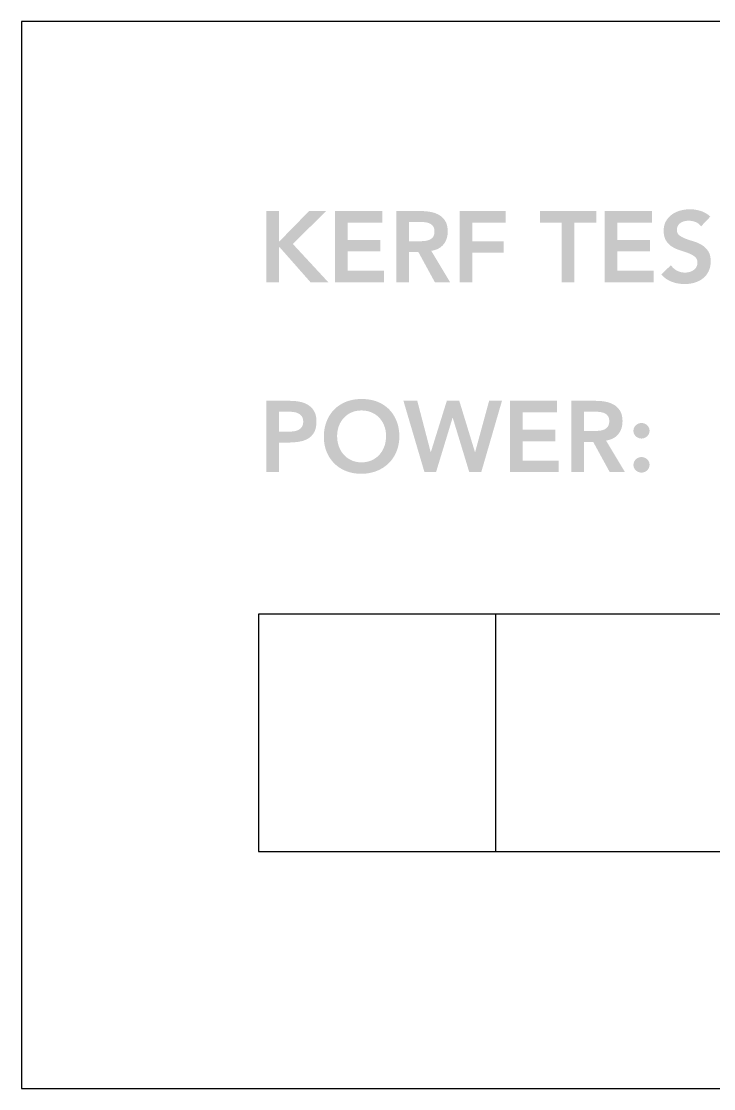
# Model space of a CAD drawing. Header units: millimetres. Extents: x -60 to 60, y -10 to 35.
# Drawn here: x -60 to -30.79, y -10 to 35 of the extents above; entities that cross this region are included whole.
import ezdxf

# ---------------------------------------------------------------- set-up
doc = ezdxf.new("R2010")
doc.units = ezdxf.units.MM
doc.header["$MEASUREMENT"] = 0
doc.layers.add('Default', color=178, linetype='Continuous', true_color=0x000000)

msp = doc.modelspace()

# ---------------------------------------------------------------- hatches: boundary and pattern name
at = {"layer": 'Default'}
for points in [[(-49.665, 27), (-49.131, 27), (-49.131, 25.729), (-49.106, 25.729), (-47.864, 27), (-47.144, 27), (-48.547, 25.614), (-47.051, 24), (-47.801, 24), (-49.102, 25.475), (-49.131, 25.475), (-49.131, 24), (-49.665, 24)], [(-46.763, 27), (-44.775, 27), (-44.775, 26.517), (-46.229, 26.517), (-46.229, 25.78), (-44.852, 25.78), (-44.852, 25.297), (-46.229, 25.297), (-46.229, 24.483), (-44.699, 24.483), (-44.699, 24), (-46.763, 24)], [(-41.504, 27), (-39.568, 27), (-39.568, 26.517), (-40.97, 26.517), (-40.97, 25.729), (-39.648, 25.729), (-39.648, 25.246), (-40.97, 25.246), (-40.97, 24), (-41.504, 24)], [(-37.203, 26.517), (-38.123, 26.517), (-38.123, 27), (-35.75, 27), (-35.75, 26.517), (-36.669, 26.517), (-36.669, 24), (-37.203, 24)], [(-35.386, 27), (-33.398, 27), (-33.398, 26.517), (-34.852, 26.517), (-34.852, 25.78), (-33.475, 25.78), (-33.475, 25.297), (-34.852, 25.297), (-34.852, 24.483), (-33.322, 24.483), (-33.322, 24), (-35.386, 24)], [(-31.326, 26.356), (-31.332, 26.364), (-31.337, 26.371), (-31.343, 26.378), (-31.348, 26.386), (-31.354, 26.393), (-31.36, 26.4), (-31.366, 26.407), (-31.372, 26.413), (-31.378, 26.42), (-31.385, 26.426), (-31.391, 26.433), (-31.398, 26.439), (-31.405, 26.445), (-31.411, 26.451), (-31.418, 26.457), (-31.425, 26.462), (-31.432, 26.468), (-31.44, 26.473), (-31.447, 26.479), (-31.455, 26.484), (-31.462, 26.489), (-31.47, 26.494), (-31.478, 26.499), (-31.486, 26.503), (-31.494, 26.508), (-31.502, 26.512), (-31.51, 26.517), (-31.518, 26.521), (-31.535, 26.529), (-31.553, 26.536), (-31.571, 26.543), (-31.589, 26.549), (-31.607, 26.555), (-31.625, 26.561), (-31.643, 26.566), (-31.662, 26.571), (-31.68, 26.575), (-31.699, 26.579), (-31.717, 26.582), (-31.736, 26.585), (-31.755, 26.588), (-31.774, 26.59), (-31.793, 26.591), (-31.813, 26.592), (-31.832, 26.593), (-31.852, 26.593), (-31.875, 26.593), (-31.898, 26.592), (-31.921, 26.59), (-31.943, 26.588), (-31.966, 26.585), (-31.988, 26.581), (-32.01, 26.577), (-32.032, 26.572), (-32.043, 26.569), (-32.053, 26.566), (-32.064, 26.563), (-32.074, 26.56), (-32.084, 26.556), (-32.095, 26.553), (-32.105, 26.549), (-32.114, 26.544), (-32.124, 26.54), (-32.134, 26.536), (-32.143, 26.531), (-32.153, 26.526), (-32.162, 26.521), (-32.171, 26.515), (-32.18, 26.51), (-32.189, 26.504), (-32.197, 26.498), (-32.206, 26.492), (-32.214, 26.486), (-32.222, 26.479), (-32.23, 26.472), (-32.237, 26.465), (-32.244, 26.458), (-32.252, 26.451), (-32.258, 26.443), (-32.265, 26.435), (-32.272, 26.427), (-32.278, 26.419), (-32.284, 26.41), (-32.29, 26.402), (-32.295, 26.393), (-32.301, 26.383), (-32.303, 26.379), (-32.306, 26.374), (-32.308, 26.369), (-32.311, 26.365), (-32.313, 26.36), (-32.315, 26.355), (-32.317, 26.35), (-32.319, 26.345), (-32.321, 26.34), (-32.323, 26.334), (-32.327, 26.324), (-32.33, 26.313), (-32.333, 26.302), (-32.335, 26.291), (-32.337, 26.28), (-32.339, 26.268), (-32.341, 26.257), (-32.342, 26.245), (-32.343, 26.233), (-32.343, 26.22), (-32.343, 26.208), (-32.343, 26.198), (-32.343, 26.189), (-32.342, 26.18), (-32.342, 26.171), (-32.341, 26.162), (-32.339, 26.153), (-32.338, 26.144), (-32.337, 26.136), (-32.335, 26.128), (-32.333, 26.119), (-32.331, 26.111), (-32.328, 26.103), (-32.326, 26.096), (-32.323, 26.088), (-32.32, 26.08), (-32.317, 26.073), (-32.313, 26.066), (-32.31, 26.059), (-32.306, 26.052), (-32.302, 26.045), (-32.298, 26.038), (-32.293, 26.032), (-32.288, 26.026), (-32.284, 26.019), (-32.279, 26.013), (-32.273, 26.007), (-32.268, 26.001), (-32.262, 25.996), (-32.256, 25.99), (-32.25, 25.985), (-32.244, 25.98), (-32.237, 25.975), (-32.224, 25.965), (-32.21, 25.955), (-32.196, 25.945), (-32.181, 25.936), (-32.166, 25.926), (-32.151, 25.917), (-32.135, 25.908), (-32.119, 25.899), (-32.085, 25.882), (-32.05, 25.866), (-32.013, 25.85), (-31.975, 25.835), (-31.894, 25.805), (-31.81, 25.776), (-31.631, 25.72), (-31.585, 25.706), (-31.54, 25.69), (-31.496, 25.673), (-31.452, 25.655), (-31.41, 25.635), (-31.368, 25.614), (-31.328, 25.591), (-31.288, 25.568), (-31.269, 25.555), (-31.25, 25.542), (-31.231, 25.529), (-31.213, 25.515), (-31.195, 25.501), (-31.178, 25.486), (-31.161, 25.47), (-31.144, 25.454), (-31.128, 25.438), (-31.112, 25.421), (-31.097, 25.404), (-31.082, 25.386), (-31.067, 25.367), (-31.053, 25.349), (-31.039, 25.329), (-31.025, 25.309), (-31.019, 25.299), (-31.013, 25.289), (-31.006, 25.278), (-31.001, 25.267), (-30.995, 25.256), (-30.989, 25.245), (-30.984, 25.234), (-30.979, 25.222), (-30.974, 25.21), (-30.97, 25.198), (-30.965, 25.186), (-30.961, 25.174), (-30.957, 25.161), (-30.953, 25.148), (-30.949, 25.135), (-30.946, 25.122), (-30.943, 25.108), (-30.94, 25.095), (-30.934, 25.067), (-30.93, 25.038), (-30.926, 25.008), (-30.923, 24.978), (-30.921, 24.946), (-30.92, 24.914), (-30.919, 24.881), (-30.92, 24.851), (-30.921, 24.822), (-30.923, 24.793), (-30.925, 24.764), (-30.928, 24.736), (-30.932, 24.709), (-30.937, 24.682), (-30.942, 24.655), (-30.948, 24.629), (-30.954, 24.603), (-30.962, 24.578), (-30.97, 24.554), (-30.978, 24.529), (-30.988, 24.506), (-30.998, 24.482), (-31.008, 24.46), (-31.02, 24.437), (-31.032, 24.416), (-31.044, 24.394), (-31.057, 24.374), (-31.07, 24.353), (-31.084, 24.333), (-31.098, 24.314), (-31.113, 24.295), (-31.128, 24.277), (-31.144, 24.259), (-31.16, 24.241), (-31.177, 24.224), (-31.194, 24.208), (-31.211, 24.192), (-31.229, 24.176), (-31.248, 24.161), (-31.267, 24.146), (-31.286, 24.132), (-31.306, 24.119), (-31.326, 24.105), (-31.347, 24.093), (-31.368, 24.08), (-31.389, 24.069), (-31.41, 24.057), (-31.433, 24.046), (-31.455, 24.036), (-31.478, 24.026), (-31.501, 24.016), (-31.524, 24.007), (-31.548, 23.999), (-31.573, 23.991), (-31.597, 23.983), (-31.622, 23.976), (-31.648, 23.969), (-31.673, 23.963), (-31.698, 23.957), (-31.724, 23.952), (-31.75, 23.947), (-31.776, 23.942), (-31.802, 23.939), (-31.828, 23.935), (-31.855, 23.932), (-31.881, 23.93), (-31.908, 23.927), (-31.962, 23.925), (-32.017, 23.924), (-32.052, 23.924), (-32.087, 23.925), (-32.121, 23.927), (-32.155, 23.93), (-32.19, 23.933), (-32.224, 23.937), (-32.258, 23.942), (-32.291, 23.947), (-32.325, 23.953), (-32.358, 23.96), (-32.391, 23.968), (-32.425, 23.976), (-32.457, 23.985), (-32.49, 23.995), (-32.523, 24.006), (-32.555, 24.017), (-32.587, 24.029), (-32.619, 24.042), (-32.649, 24.056), (-32.68, 24.072), (-32.71, 24.088), (-32.739, 24.105), (-32.767, 24.123), (-32.796, 24.142), (-32.823, 24.162), (-32.85, 24.183), (-32.876, 24.205), (-32.902, 24.228), (-32.928, 24.252), (-32.952, 24.277), (-32.976, 24.303), (-33, 24.331), (-32.597, 24.72), (-32.585, 24.702), (-32.572, 24.684), (-32.559, 24.667), (-32.545, 24.65), (-32.531, 24.634), (-32.516, 24.618), (-32.5, 24.603), (-32.485, 24.588), (-32.468, 24.574), (-32.452, 24.561), (-32.434, 24.547), (-32.417, 24.535), (-32.399, 24.523), (-32.38, 24.511), (-32.361, 24.5), (-32.341, 24.489), (-32.321, 24.479), (-32.301, 24.47), (-32.281, 24.461), (-32.26, 24.453), (-32.24, 24.446), (-32.219, 24.439), (-32.198, 24.433), (-32.177, 24.427), (-32.156, 24.423), (-32.135, 24.418), (-32.114, 24.415), (-32.092, 24.412), (-32.07, 24.41), (-32.048, 24.408), (-32.026, 24.407), (-32.004, 24.407), (-31.981, 24.407), (-31.958, 24.408), (-31.934, 24.41), (-31.911, 24.413), (-31.888, 24.417), (-31.864, 24.421), (-31.841, 24.426), (-31.818, 24.432), (-31.806, 24.435), (-31.795, 24.439), (-31.783, 24.443), (-31.772, 24.447), (-31.761, 24.451), (-31.75, 24.455), (-31.739, 24.459), (-31.729, 24.464), (-31.718, 24.469), (-31.708, 24.474), (-31.698, 24.479), (-31.688, 24.485), (-31.678, 24.49), (-31.668, 24.496), (-31.658, 24.502), (-31.648, 24.508), (-31.639, 24.515), (-31.63, 24.522), (-31.621, 24.529), (-31.612, 24.536), (-31.604, 24.543), (-31.595, 24.55), (-31.587, 24.558), (-31.579, 24.566), (-31.572, 24.574), (-31.565, 24.583), (-31.557, 24.591), (-31.551, 24.6), (-31.544, 24.609), (-31.538, 24.619), (-31.531, 24.628), (-31.525, 24.638), (-31.523, 24.643), (-31.52, 24.648), (-31.517, 24.653), (-31.514, 24.658), (-31.512, 24.663), (-31.51, 24.668), (-31.507, 24.673), (-31.505, 24.678), (-31.503, 24.684), (-31.501, 24.689), (-31.499, 24.694), (-31.497, 24.7), (-31.495, 24.705), (-31.494, 24.711), (-31.49, 24.722), (-31.488, 24.733), (-31.485, 24.745), (-31.483, 24.757), (-31.482, 24.768), (-31.48, 24.78), (-31.48, 24.793), (-31.479, 24.805), (-31.479, 24.818), (-31.479, 24.828), (-31.479, 24.838), (-31.48, 24.848), (-31.48, 24.858), (-31.481, 24.868), (-31.483, 24.877), (-31.484, 24.886), (-31.485, 24.896), (-31.487, 24.905), (-31.489, 24.914), (-31.491, 24.922), (-31.494, 24.931), (-31.496, 24.939), (-31.499, 24.948), (-31.502, 24.956), (-31.505, 24.964), (-31.509, 24.972), (-31.512, 24.98), (-31.516, 24.987), (-31.52, 24.995), (-31.524, 25.002), (-31.529, 25.009), (-31.534, 25.016), (-31.538, 25.023), (-31.543, 25.029), (-31.549, 25.036), (-31.554, 25.042), (-31.56, 25.049), (-31.566, 25.055), (-31.572, 25.061), (-31.578, 25.066), (-31.585, 25.072), (-31.598, 25.083), (-31.612, 25.094), (-31.626, 25.104), (-31.641, 25.115), (-31.656, 25.125), (-31.671, 25.135), (-31.687, 25.145), (-31.703, 25.154), (-31.72, 25.163), (-31.737, 25.173), (-31.754, 25.181), (-31.772, 25.19), (-31.79, 25.198), (-31.809, 25.207), (-31.847, 25.222), (-31.928, 25.253), (-32.012, 25.282), (-32.099, 25.311), (-32.191, 25.339), (-32.237, 25.353), (-32.282, 25.369), (-32.326, 25.386), (-32.37, 25.404), (-32.412, 25.424), (-32.454, 25.444), (-32.494, 25.466), (-32.534, 25.489), (-32.553, 25.502), (-32.572, 25.514), (-32.591, 25.527), (-32.609, 25.541), (-32.627, 25.555), (-32.644, 25.57), (-32.661, 25.585), (-32.678, 25.601), (-32.694, 25.617), (-32.71, 25.633), (-32.725, 25.651), (-32.74, 25.668), (-32.755, 25.686), (-32.769, 25.705), (-32.783, 25.724), (-32.797, 25.744), (-32.803, 25.754), (-32.809, 25.764), (-32.816, 25.774), (-32.821, 25.785), (-32.827, 25.796), (-32.833, 25.807), (-32.838, 25.818), (-32.843, 25.83), (-32.848, 25.842), (-32.852, 25.854), (-32.857, 25.866), (-32.861, 25.878), (-32.865, 25.891), (-32.869, 25.903), (-32.873, 25.916), (-32.876, 25.93), (-32.879, 25.943), (-32.882, 25.957), (-32.888, 25.984), (-32.892, 26.013), (-32.896, 26.043), (-32.899, 26.073), (-32.901, 26.104), (-32.902, 26.137), (-32.903, 26.169), (-32.902, 26.198), (-32.901, 26.227), (-32.899, 26.255), (-32.897, 26.282), (-32.893, 26.309), (-32.889, 26.335), (-32.884, 26.361), (-32.879, 26.387), (-32.872, 26.412), (-32.865, 26.436), (-32.857, 26.46), (-32.849, 26.483), (-32.844, 26.495), (-32.84, 26.506), (-32.835, 26.518), (-32.83, 26.529), (-32.824, 26.54), (-32.819, 26.551), (-32.813, 26.561), (-32.807, 26.572), (-32.795, 26.593), (-32.782, 26.614), (-32.769, 26.634), (-32.756, 26.653), (-32.742, 26.672), (-32.727, 26.691), (-32.712, 26.709), (-32.697, 26.727), (-32.681, 26.745), (-32.665, 26.762), (-32.648, 26.778), (-32.631, 26.794), (-32.613, 26.81), (-32.595, 26.825), (-32.576, 26.84), (-32.557, 26.854), (-32.538, 26.868), (-32.518, 26.881), (-32.498, 26.894), (-32.477, 26.906), (-32.456, 26.918), (-32.435, 26.93), (-32.413, 26.941), (-32.391, 26.952), (-32.369, 26.962), (-32.346, 26.972), (-32.324, 26.981), (-32.3, 26.99), (-32.277, 26.999), (-32.252, 27.007), (-32.228, 27.014), (-32.203, 27.021), (-32.153, 27.034), (-32.103, 27.045), (-32.053, 27.055), (-32.002, 27.063), (-31.951, 27.069), (-31.9, 27.073), (-31.848, 27.075), (-31.797, 27.076), (-31.767, 27.076), (-31.738, 27.075), (-31.708, 27.074), (-31.679, 27.072), (-31.65, 27.069), (-31.621, 27.066), (-31.592, 27.062), (-31.563, 27.058), (-31.534, 27.053), (-31.506, 27.048), (-31.477, 27.042), (-31.449, 27.036), (-31.421, 27.029), (-31.393, 27.021), (-31.365, 27.013), (-31.337, 27.004), (-31.309, 26.995), (-31.282, 26.985), (-31.255, 26.974), (-31.228, 26.962), (-31.202, 26.95), (-31.176, 26.937), (-31.151, 26.923), (-31.126, 26.909), (-31.101, 26.894), (-31.076, 26.878), (-31.052, 26.861), (-31.028, 26.844), (-31.005, 26.826), (-30.982, 26.807), (-30.959, 26.787), (-30.936, 26.767)], [(-43.881, 19), (-43.297, 19), (-42.733, 16.839), (-42.725, 16.839), (-42.051, 19), (-41.525, 19), (-40.864, 16.839), (-40.856, 16.839), (-40.267, 19), (-39.725, 19), (-40.597, 16), (-41.106, 16), (-41.801, 18.284), (-41.809, 18.284), (-42.504, 16), (-42.996, 16)], [(-39.39, 19), (-37.403, 19), (-37.403, 18.517), (-38.856, 18.517), (-38.856, 17.78), (-37.479, 17.78), (-37.479, 17.297), (-38.856, 17.297), (-38.856, 16.483), (-37.326, 16.483), (-37.326, 16), (-39.39, 16)], [(-34.178, 17.733), (-34.178, 17.741), (-34.178, 17.75), (-34.177, 17.758), (-34.176, 17.766), (-34.176, 17.774), (-34.174, 17.783), (-34.173, 17.791), (-34.172, 17.798), (-34.17, 17.806), (-34.168, 17.814), (-34.166, 17.822), (-34.164, 17.829), (-34.162, 17.837), (-34.159, 17.844), (-34.156, 17.852), (-34.153, 17.859), (-34.15, 17.866), (-34.146, 17.874), (-34.143, 17.881), (-34.139, 17.888), (-34.135, 17.895), (-34.131, 17.901), (-34.127, 17.908), (-34.122, 17.915), (-34.117, 17.922), (-34.112, 17.928), (-34.107, 17.935), (-34.102, 17.941), (-34.096, 17.947), (-34.09, 17.954), (-34.085, 17.96), (-34.078, 17.966), (-34.072, 17.972), (-34.066, 17.978), (-34.059, 17.984), (-34.053, 17.989), (-34.046, 17.994), (-34.04, 17.999), (-34.033, 18.004), (-34.026, 18.009), (-34.019, 18.013), (-34.012, 18.017), (-34.005, 18.022), (-33.998, 18.025), (-33.991, 18.029), (-33.984, 18.033), (-33.976, 18.036), (-33.969, 18.039), (-33.961, 18.042), (-33.954, 18.045), (-33.946, 18.047), (-33.938, 18.05), (-33.93, 18.052), (-33.922, 18.054), (-33.914, 18.056), (-33.906, 18.057), (-33.898, 18.059), (-33.89, 18.06), (-33.882, 18.061), (-33.873, 18.062), (-33.865, 18.063), (-33.856, 18.063), (-33.848, 18.063), (-33.839, 18.064), (-33.831, 18.063), (-33.822, 18.063), (-33.814, 18.063), (-33.806, 18.062), (-33.797, 18.061), (-33.789, 18.06), (-33.781, 18.059), (-33.773, 18.058), (-33.765, 18.056), (-33.758, 18.054), (-33.75, 18.053), (-33.742, 18.05), (-33.734, 18.048), (-33.727, 18.046), (-33.719, 18.043), (-33.712, 18.04), (-33.704, 18.037), (-33.697, 18.034), (-33.69, 18.031), (-33.683, 18.027), (-33.676, 18.023), (-33.669, 18.019), (-33.662, 18.015), (-33.655, 18.011), (-33.648, 18.007), (-33.641, 18.002), (-33.634, 17.997), (-33.628, 17.992), (-33.621, 17.987), (-33.615, 17.982), (-33.608, 17.976), (-33.602, 17.97), (-33.595, 17.964), (-33.589, 17.959), (-33.584, 17.952), (-33.578, 17.946), (-33.572, 17.94), (-33.567, 17.934), (-33.562, 17.928), (-33.557, 17.921), (-33.553, 17.915), (-33.548, 17.908), (-33.544, 17.901), (-33.54, 17.894), (-33.536, 17.888), (-33.532, 17.881), (-33.529, 17.874), (-33.525, 17.867), (-33.522, 17.859), (-33.519, 17.852), (-33.517, 17.845), (-33.514, 17.837), (-33.512, 17.83), (-33.51, 17.822), (-33.508, 17.814), (-33.506, 17.807), (-33.505, 17.799), (-33.504, 17.791), (-33.502, 17.783), (-33.502, 17.775), (-33.501, 17.767), (-33.5, 17.758), (-33.5, 17.75), (-33.5, 17.742), (-33.5, 17.733), (-33.5, 17.725), (-33.501, 17.716), (-33.502, 17.708), (-33.502, 17.7), (-33.504, 17.692), (-33.505, 17.684), (-33.506, 17.676), (-33.508, 17.668), (-33.51, 17.661), (-33.512, 17.653), (-33.514, 17.645), (-33.516, 17.638), (-33.519, 17.63), (-33.522, 17.623), (-33.525, 17.615), (-33.528, 17.608), (-33.532, 17.601), (-33.535, 17.594), (-33.539, 17.587), (-33.543, 17.58), (-33.547, 17.573), (-33.551, 17.566), (-33.556, 17.56), (-33.561, 17.553), (-33.566, 17.546), (-33.571, 17.54), (-33.576, 17.533), (-33.582, 17.527), (-33.588, 17.521), (-33.593, 17.515), (-33.6, 17.508), (-33.606, 17.502), (-33.612, 17.497), (-33.619, 17.491), (-33.625, 17.486), (-33.632, 17.48), (-33.638, 17.475), (-33.645, 17.471), (-33.652, 17.466), (-33.659, 17.461), (-33.666, 17.457), (-33.673, 17.453), (-33.68, 17.449), (-33.687, 17.445), (-33.694, 17.442), (-33.702, 17.439), (-33.709, 17.435), (-33.717, 17.432), (-33.724, 17.43), (-33.732, 17.427), (-33.74, 17.425), (-33.748, 17.423), (-33.756, 17.421), (-33.764, 17.419), (-33.772, 17.417), (-33.78, 17.416), (-33.788, 17.414), (-33.796, 17.413), (-33.805, 17.413), (-33.813, 17.412), (-33.822, 17.411), (-33.83, 17.411), (-33.839, 17.411), (-33.847, 17.411), (-33.856, 17.411), (-33.864, 17.412), (-33.872, 17.413), (-33.881, 17.413), (-33.889, 17.415), (-33.897, 17.416), (-33.905, 17.417), (-33.913, 17.419), (-33.921, 17.421), (-33.929, 17.423), (-33.937, 17.425), (-33.945, 17.428), (-33.953, 17.43), (-33.961, 17.433), (-33.968, 17.436), (-33.976, 17.44), (-33.983, 17.443), (-33.991, 17.447), (-33.998, 17.45), (-34.005, 17.454), (-34.012, 17.458), (-34.019, 17.462), (-34.026, 17.466), (-34.033, 17.47), (-34.039, 17.475), (-34.046, 17.479), (-34.052, 17.484), (-34.058, 17.489), (-34.064, 17.494), (-34.07, 17.499), (-34.076, 17.504), (-34.082, 17.51), (-34.088, 17.515), (-34.093, 17.521), (-34.098, 17.526), (-34.104, 17.532), (-34.109, 17.538), (-34.113, 17.545), (-34.118, 17.551), (-34.123, 17.557), (-34.127, 17.564), (-34.131, 17.571), (-34.135, 17.577), (-34.139, 17.584), (-34.143, 17.591), (-34.147, 17.599), (-34.15, 17.606), (-34.154, 17.613), (-34.157, 17.621), (-34.16, 17.628), (-34.162, 17.636), (-34.165, 17.644), (-34.167, 17.652), (-34.169, 17.659), (-34.171, 17.667), (-34.173, 17.675), (-34.174, 17.683), (-34.175, 17.692), (-34.176, 17.7), (-34.177, 17.708), (-34.178, 17.716), (-34.178, 17.725)], [(-34.178, 16.297), (-34.178, 16.305), (-34.178, 16.313), (-34.177, 16.322), (-34.176, 16.33), (-34.176, 16.338), (-34.174, 16.346), (-34.173, 16.354), (-34.172, 16.362), (-34.17, 16.37), (-34.168, 16.378), (-34.166, 16.385), (-34.164, 16.393), (-34.162, 16.4), (-34.159, 16.408), (-34.156, 16.415), (-34.153, 16.423), (-34.15, 16.43), (-34.146, 16.437), (-34.143, 16.444), (-34.139, 16.451), (-34.135, 16.458), (-34.131, 16.465), (-34.127, 16.472), (-34.122, 16.479), (-34.117, 16.485), (-34.112, 16.492), (-34.107, 16.498), (-34.102, 16.505), (-34.096, 16.511), (-34.09, 16.517), (-34.085, 16.524), (-34.078, 16.53), (-34.072, 16.536), (-34.066, 16.541), (-34.059, 16.547), (-34.053, 16.553), (-34.046, 16.558), (-34.04, 16.563), (-34.033, 16.568), (-34.026, 16.572), (-34.019, 16.577), (-34.012, 16.581), (-34.005, 16.585), (-33.998, 16.589), (-33.991, 16.593), (-33.984, 16.596), (-33.976, 16.6), (-33.969, 16.603), (-33.961, 16.606), (-33.954, 16.608), (-33.946, 16.611), (-33.938, 16.613), (-33.93, 16.616), (-33.922, 16.618), (-33.914, 16.619), (-33.906, 16.621), (-33.898, 16.622), (-33.89, 16.624), (-33.882, 16.625), (-33.873, 16.626), (-33.865, 16.626), (-33.856, 16.627), (-33.848, 16.627), (-33.839, 16.627), (-33.831, 16.627), (-33.822, 16.627), (-33.814, 16.626), (-33.806, 16.626), (-33.797, 16.625), (-33.789, 16.624), (-33.781, 16.623), (-33.773, 16.621), (-33.765, 16.62), (-33.758, 16.618), (-33.75, 16.616), (-33.742, 16.614), (-33.734, 16.612), (-33.727, 16.609), (-33.719, 16.607), (-33.712, 16.604), (-33.704, 16.601), (-33.697, 16.598), (-33.69, 16.594), (-33.683, 16.591), (-33.676, 16.587), (-33.669, 16.583), (-33.662, 16.579), (-33.655, 16.575), (-33.648, 16.57), (-33.641, 16.566), (-33.634, 16.561), (-33.628, 16.556), (-33.621, 16.551), (-33.615, 16.545), (-33.608, 16.54), (-33.602, 16.534), (-33.595, 16.528), (-33.589, 16.522), (-33.584, 16.516), (-33.578, 16.51), (-33.572, 16.504), (-33.567, 16.497), (-33.562, 16.491), (-33.557, 16.485), (-33.553, 16.478), (-33.548, 16.471), (-33.544, 16.465), (-33.54, 16.458), (-33.536, 16.451), (-33.532, 16.444), (-33.529, 16.437), (-33.525, 16.43), (-33.522, 16.423), (-33.519, 16.416), (-33.517, 16.408), (-33.514, 16.401), (-33.512, 16.393), (-33.51, 16.386), (-33.508, 16.378), (-33.506, 16.37), (-33.505, 16.362), (-33.504, 16.354), (-33.502, 16.346), (-33.502, 16.338), (-33.501, 16.33), (-33.5, 16.322), (-33.5, 16.314), (-33.5, 16.305), (-33.5, 16.297), (-33.5, 16.288), (-33.501, 16.28), (-33.502, 16.272), (-33.502, 16.264), (-33.504, 16.256), (-33.505, 16.248), (-33.506, 16.24), (-33.508, 16.232), (-33.51, 16.224), (-33.512, 16.216), (-33.514, 16.209), (-33.516, 16.201), (-33.519, 16.194), (-33.522, 16.186), (-33.525, 16.179), (-33.528, 16.172), (-33.532, 16.165), (-33.535, 16.158), (-33.539, 16.15), (-33.543, 16.144), (-33.547, 16.137), (-33.551, 16.13), (-33.556, 16.123), (-33.561, 16.116), (-33.566, 16.11), (-33.571, 16.103), (-33.576, 16.097), (-33.582, 16.091), (-33.588, 16.084), (-33.593, 16.078), (-33.6, 16.072), (-33.606, 16.066), (-33.612, 16.06), (-33.619, 16.055), (-33.625, 16.049), (-33.632, 16.044), (-33.638, 16.039), (-33.645, 16.034), (-33.652, 16.029), (-33.659, 16.025), (-33.666, 16.021), (-33.673, 16.017), (-33.68, 16.013), (-33.687, 16.009), (-33.694, 16.005), (-33.702, 16.002), (-33.709, 15.999), (-33.717, 15.996), (-33.724, 15.993), (-33.732, 15.991), (-33.74, 15.988), (-33.748, 15.986), (-33.756, 15.984), (-33.764, 15.982), (-33.772, 15.981), (-33.78, 15.979), (-33.788, 15.978), (-33.796, 15.977), (-33.805, 15.976), (-33.813, 15.975), (-33.822, 15.975), (-33.83, 15.975), (-33.839, 15.975), (-33.847, 15.975), (-33.856, 15.975), (-33.864, 15.975), (-33.872, 15.976), (-33.881, 15.977), (-33.889, 15.978), (-33.897, 15.979), (-33.905, 15.981), (-33.913, 15.983), (-33.921, 15.985), (-33.929, 15.987), (-33.937, 15.989), (-33.945, 15.991), (-33.953, 15.994), (-33.961, 15.997), (-33.968, 16), (-33.976, 16.003), (-33.983, 16.007), (-33.991, 16.01), (-33.998, 16.014), (-34.005, 16.018), (-34.012, 16.021), (-34.019, 16.025), (-34.026, 16.03), (-34.033, 16.034), (-34.039, 16.038), (-34.046, 16.043), (-34.052, 16.048), (-34.058, 16.053), (-34.064, 16.057), (-34.07, 16.063), (-34.076, 16.068), (-34.082, 16.073), (-34.088, 16.079), (-34.093, 16.084), (-34.098, 16.09), (-34.104, 16.096), (-34.109, 16.102), (-34.113, 16.108), (-34.118, 16.114), (-34.123, 16.121), (-34.127, 16.127), (-34.131, 16.134), (-34.135, 16.141), (-34.139, 16.148), (-34.143, 16.155), (-34.147, 16.162), (-34.15, 16.169), (-34.154, 16.177), (-34.157, 16.184), (-34.16, 16.192), (-34.162, 16.2), (-34.165, 16.207), (-34.167, 16.215), (-34.169, 16.223), (-34.171, 16.231), (-34.173, 16.239), (-34.174, 16.247), (-34.175, 16.255), (-34.176, 16.263), (-34.177, 16.271), (-34.178, 16.28), (-34.178, 16.288)]]:
    msp.add_hatch(color=256, dxfattribs=at).paths.add_polyline_path(points, flags=0)
h = msp.add_hatch(color=256, dxfattribs=at)
h.paths.add_polyline_path([(-44.174, 27), (-43.131, 27), (-43.078, 26.999), (-43.024, 26.997), (-42.971, 26.994), (-42.919, 26.99), (-42.867, 26.984), (-42.816, 26.977), (-42.765, 26.969), (-42.714, 26.96), (-42.689, 26.954), (-42.664, 26.949), (-42.64, 26.943), (-42.616, 26.936), (-42.593, 26.929), (-42.569, 26.922), (-42.546, 26.914), (-42.524, 26.905), (-42.502, 26.896), (-42.48, 26.887), (-42.458, 26.877), (-42.437, 26.867), (-42.416, 26.857), (-42.396, 26.846), (-42.376, 26.834), (-42.356, 26.822), (-42.337, 26.81), (-42.318, 26.797), (-42.299, 26.783), (-42.282, 26.769), (-42.264, 26.755), (-42.247, 26.739), (-42.231, 26.724), (-42.215, 26.708), (-42.2, 26.691), (-42.185, 26.674), (-42.17, 26.656), (-42.157, 26.638), (-42.143, 26.619), (-42.13, 26.6), (-42.118, 26.58), (-42.106, 26.559), (-42.1, 26.549), (-42.095, 26.538), (-42.089, 26.528), (-42.084, 26.517), (-42.079, 26.506), (-42.074, 26.494), (-42.07, 26.483), (-42.065, 26.471), (-42.061, 26.459), (-42.057, 26.447), (-42.053, 26.435), (-42.049, 26.423), (-42.042, 26.398), (-42.036, 26.372), (-42.031, 26.345), (-42.026, 26.318), (-42.022, 26.29), (-42.019, 26.261), (-42.016, 26.232), (-42.014, 26.202), (-42.013, 26.171), (-42.013, 26.14), (-42.013, 26.12), (-42.013, 26.099), (-42.014, 26.08), (-42.016, 26.06), (-42.017, 26.04), (-42.019, 26.021), (-42.021, 26.002), (-42.024, 25.983), (-42.027, 25.965), (-42.03, 25.946), (-42.034, 25.928), (-42.038, 25.91), (-42.042, 25.892), (-42.047, 25.875), (-42.052, 25.857), (-42.058, 25.84), (-42.064, 25.823), (-42.07, 25.806), (-42.076, 25.79), (-42.083, 25.773), (-42.09, 25.757), (-42.098, 25.741), (-42.106, 25.726), (-42.114, 25.71), (-42.123, 25.695), (-42.132, 25.68), (-42.141, 25.665), (-42.151, 25.65), (-42.161, 25.635), (-42.171, 25.621), (-42.182, 25.607), (-42.193, 25.593), (-42.204, 25.58), (-42.216, 25.566), (-42.228, 25.553), (-42.24, 25.541), (-42.253, 25.529), (-42.266, 25.517), (-42.279, 25.505), (-42.293, 25.494), (-42.306, 25.483), (-42.32, 25.472), (-42.335, 25.462), (-42.35, 25.452), (-42.365, 25.443), (-42.38, 25.434), (-42.396, 25.425), (-42.412, 25.416), (-42.428, 25.408), (-42.444, 25.4), (-42.461, 25.393), (-42.478, 25.386), (-42.496, 25.379), (-42.514, 25.372), (-42.532, 25.366), (-42.55, 25.36), (-42.569, 25.355), (-42.588, 25.35), (-42.607, 25.345), (-42.626, 25.341), (-42.646, 25.337), (-42.666, 25.333), (-42.687, 25.329), (-42.708, 25.326), (-41.911, 24), (-42.555, 24), (-43.25, 25.271), (-43.64, 25.271), (-43.64, 24), (-44.174, 24)], flags=0)
h.paths.add_polyline_path([(-43.225, 25.729), (-43.64, 25.729), (-43.64, 26.542), (-43.178, 26.542), (-43.127, 26.542), (-43.075, 26.539), (-43.022, 26.535), (-42.968, 26.53), (-42.942, 26.526), (-42.928, 26.524), (-42.915, 26.522), (-42.903, 26.519), (-42.89, 26.516), (-42.877, 26.513), (-42.865, 26.51), (-42.853, 26.507), (-42.841, 26.503), (-42.829, 26.499), (-42.817, 26.495), (-42.805, 26.491), (-42.794, 26.486), (-42.782, 26.482), (-42.771, 26.477), (-42.76, 26.472), (-42.749, 26.466), (-42.739, 26.46), (-42.729, 26.454), (-42.719, 26.448), (-42.709, 26.441), (-42.7, 26.434), (-42.695, 26.43), (-42.691, 26.426), (-42.686, 26.423), (-42.682, 26.419), (-42.673, 26.411), (-42.665, 26.402), (-42.657, 26.394), (-42.649, 26.385), (-42.641, 26.375), (-42.634, 26.366), (-42.627, 26.356), (-42.624, 26.351), (-42.62, 26.346), (-42.617, 26.34), (-42.614, 26.335), (-42.611, 26.33), (-42.608, 26.324), (-42.606, 26.318), (-42.603, 26.312), (-42.6, 26.307), (-42.598, 26.301), (-42.596, 26.295), (-42.594, 26.288), (-42.591, 26.282), (-42.589, 26.276), (-42.588, 26.269), (-42.586, 26.263), (-42.584, 26.256), (-42.583, 26.249), (-42.581, 26.242), (-42.58, 26.235), (-42.577, 26.221), (-42.575, 26.207), (-42.574, 26.192), (-42.573, 26.176), (-42.572, 26.16), (-42.572, 26.144), (-42.572, 26.126), (-42.573, 26.108), (-42.574, 26.091), (-42.576, 26.074), (-42.578, 26.058), (-42.58, 26.042), (-42.582, 26.034), (-42.583, 26.027), (-42.585, 26.019), (-42.587, 26.012), (-42.589, 26.005), (-42.591, 25.998), (-42.593, 25.991), (-42.595, 25.984), (-42.598, 25.978), (-42.6, 25.971), (-42.603, 25.965), (-42.605, 25.959), (-42.608, 25.952), (-42.611, 25.946), (-42.614, 25.941), (-42.617, 25.935), (-42.621, 25.929), (-42.624, 25.924), (-42.628, 25.918), (-42.631, 25.913), (-42.639, 25.903), (-42.647, 25.893), (-42.655, 25.884), (-42.663, 25.874), (-42.668, 25.87), (-42.672, 25.866), (-42.676, 25.861), (-42.681, 25.857), (-42.685, 25.853), (-42.69, 25.849), (-42.695, 25.845), (-42.7, 25.841), (-42.705, 25.837), (-42.709, 25.834), (-42.714, 25.83), (-42.72, 25.826), (-42.73, 25.82), (-42.741, 25.813), (-42.752, 25.807), (-42.763, 25.801), (-42.774, 25.795), (-42.786, 25.79), (-42.798, 25.785), (-42.81, 25.781), (-42.822, 25.776), (-42.835, 25.772), (-42.847, 25.768), (-42.86, 25.764), (-42.873, 25.761), (-42.886, 25.757), (-42.899, 25.754), (-42.913, 25.752), (-42.926, 25.749), (-42.94, 25.747), (-42.954, 25.744), (-42.967, 25.743), (-42.996, 25.739), (-43.053, 25.735), (-43.11, 25.731), (-43.167, 25.729)], flags=0)
h = msp.add_hatch(color=256, dxfattribs=at)
h.paths.add_polyline_path([(-49.665, 19), (-48.657, 19), (-48.603, 18.999), (-48.55, 18.997), (-48.497, 18.994), (-48.444, 18.989), (-48.392, 18.983), (-48.341, 18.976), (-48.29, 18.968), (-48.239, 18.958), (-48.214, 18.952), (-48.19, 18.946), (-48.166, 18.94), (-48.142, 18.933), (-48.118, 18.926), (-48.095, 18.918), (-48.073, 18.91), (-48.05, 18.901), (-48.028, 18.892), (-48.007, 18.882), (-47.986, 18.872), (-47.965, 18.862), (-47.945, 18.851), (-47.924, 18.84), (-47.905, 18.828), (-47.886, 18.816), (-47.867, 18.803), (-47.848, 18.79), (-47.831, 18.776), (-47.813, 18.762), (-47.796, 18.747), (-47.78, 18.731), (-47.764, 18.716), (-47.748, 18.699), (-47.733, 18.682), (-47.719, 18.665), (-47.705, 18.647), (-47.691, 18.628), (-47.678, 18.609), (-47.666, 18.59), (-47.654, 18.569), (-47.642, 18.549), (-47.636, 18.538), (-47.631, 18.527), (-47.626, 18.517), (-47.621, 18.506), (-47.616, 18.494), (-47.611, 18.483), (-47.606, 18.472), (-47.602, 18.46), (-47.598, 18.448), (-47.594, 18.436), (-47.586, 18.412), (-47.58, 18.386), (-47.574, 18.361), (-47.568, 18.334), (-47.564, 18.307), (-47.56, 18.28), (-47.557, 18.251), (-47.554, 18.222), (-47.552, 18.193), (-47.551, 18.162), (-47.551, 18.131), (-47.551, 18.096), (-47.552, 18.062), (-47.554, 18.029), (-47.557, 17.996), (-47.56, 17.965), (-47.565, 17.934), (-47.57, 17.904), (-47.575, 17.875), (-47.582, 17.847), (-47.589, 17.82), (-47.593, 17.806), (-47.597, 17.793), (-47.601, 17.78), (-47.606, 17.767), (-47.61, 17.755), (-47.615, 17.743), (-47.62, 17.731), (-47.625, 17.719), (-47.631, 17.707), (-47.637, 17.696), (-47.642, 17.685), (-47.648, 17.674), (-47.661, 17.652), (-47.674, 17.632), (-47.687, 17.611), (-47.701, 17.592), (-47.716, 17.573), (-47.731, 17.554), (-47.747, 17.537), (-47.763, 17.52), (-47.779, 17.503), (-47.797, 17.487), (-47.814, 17.472), (-47.833, 17.457), (-47.851, 17.443), (-47.871, 17.43), (-47.891, 17.417), (-47.911, 17.405), (-47.932, 17.393), (-47.953, 17.382), (-47.975, 17.371), (-47.997, 17.361), (-48.019, 17.351), (-48.042, 17.342), (-48.066, 17.333), (-48.09, 17.325), (-48.114, 17.317), (-48.138, 17.309), (-48.163, 17.303), (-48.189, 17.296), (-48.215, 17.29), (-48.241, 17.285), (-48.267, 17.28), (-48.294, 17.275), (-48.349, 17.267), (-48.405, 17.261), (-48.461, 17.255), (-48.517, 17.25), (-48.575, 17.246), (-48.633, 17.244), (-48.691, 17.242), (-48.75, 17.242), (-49.131, 17.242), (-49.131, 16), (-49.665, 16)], flags=0)
h.paths.add_polyline_path([(-48.809, 17.699), (-49.131, 17.699), (-49.131, 18.542), (-48.75, 18.542), (-48.697, 18.542), (-48.642, 18.539), (-48.586, 18.535), (-48.53, 18.53), (-48.515, 18.528), (-48.501, 18.526), (-48.488, 18.524), (-48.474, 18.521), (-48.46, 18.519), (-48.447, 18.516), (-48.434, 18.512), (-48.421, 18.509), (-48.408, 18.505), (-48.395, 18.501), (-48.382, 18.497), (-48.37, 18.493), (-48.358, 18.488), (-48.346, 18.483), (-48.334, 18.478), (-48.322, 18.472), (-48.311, 18.467), (-48.299, 18.461), (-48.288, 18.454), (-48.278, 18.448), (-48.267, 18.441), (-48.257, 18.434), (-48.247, 18.426), (-48.237, 18.418), (-48.228, 18.41), (-48.219, 18.402), (-48.21, 18.393), (-48.201, 18.384), (-48.193, 18.375), (-48.185, 18.365), (-48.177, 18.356), (-48.169, 18.345), (-48.166, 18.34), (-48.162, 18.335), (-48.159, 18.329), (-48.156, 18.324), (-48.152, 18.318), (-48.149, 18.312), (-48.146, 18.306), (-48.144, 18.3), (-48.141, 18.294), (-48.138, 18.288), (-48.136, 18.282), (-48.133, 18.275), (-48.131, 18.269), (-48.129, 18.262), (-48.127, 18.255), (-48.125, 18.248), (-48.123, 18.241), (-48.122, 18.234), (-48.12, 18.227), (-48.119, 18.22), (-48.116, 18.205), (-48.114, 18.189), (-48.112, 18.173), (-48.111, 18.157), (-48.11, 18.14), (-48.11, 18.123), (-48.11, 18.104), (-48.111, 18.086), (-48.112, 18.068), (-48.114, 18.051), (-48.117, 18.034), (-48.118, 18.026), (-48.119, 18.018), (-48.121, 18.01), (-48.123, 18.002), (-48.125, 17.995), (-48.127, 17.987), (-48.129, 17.98), (-48.131, 17.973), (-48.133, 17.966), (-48.136, 17.959), (-48.138, 17.952), (-48.141, 17.945), (-48.144, 17.939), (-48.147, 17.932), (-48.15, 17.926), (-48.154, 17.92), (-48.157, 17.914), (-48.16, 17.908), (-48.164, 17.902), (-48.168, 17.896), (-48.172, 17.891), (-48.176, 17.886), (-48.184, 17.875), (-48.193, 17.865), (-48.202, 17.855), (-48.211, 17.846), (-48.221, 17.837), (-48.23, 17.828), (-48.241, 17.82), (-48.251, 17.811), (-48.262, 17.804), (-48.273, 17.796), (-48.284, 17.789), (-48.296, 17.782), (-48.308, 17.776), (-48.32, 17.77), (-48.333, 17.764), (-48.345, 17.758), (-48.358, 17.753), (-48.372, 17.748), (-48.385, 17.744), (-48.398, 17.739), (-48.412, 17.735), (-48.426, 17.731), (-48.44, 17.728), (-48.454, 17.725), (-48.468, 17.722), (-48.483, 17.719), (-48.497, 17.716), (-48.512, 17.714), (-48.527, 17.712), (-48.542, 17.71), (-48.557, 17.709), (-48.572, 17.708), (-48.693, 17.701), (-48.752, 17.7)], flags=0)
h = msp.add_hatch(color=256, dxfattribs=at)
h.paths.add_polyline_path([(-47.237, 17.487), (-47.237, 17.532), (-47.235, 17.576), (-47.233, 17.62), (-47.23, 17.663), (-47.226, 17.706), (-47.221, 17.748), (-47.215, 17.79), (-47.208, 17.831), (-47.2, 17.872), (-47.191, 17.912), (-47.181, 17.951), (-47.171, 17.991), (-47.159, 18.029), (-47.146, 18.067), (-47.133, 18.105), (-47.119, 18.142), (-47.103, 18.178), (-47.088, 18.214), (-47.071, 18.249), (-47.054, 18.284), (-47.036, 18.318), (-47.017, 18.351), (-46.997, 18.383), (-46.977, 18.415), (-46.956, 18.446), (-46.935, 18.476), (-46.912, 18.506), (-46.889, 18.535), (-46.866, 18.563), (-46.841, 18.591), (-46.816, 18.618), (-46.79, 18.644), (-46.764, 18.67), (-46.737, 18.694), (-46.709, 18.719), (-46.68, 18.742), (-46.651, 18.765), (-46.622, 18.786), (-46.591, 18.807), (-46.56, 18.828), (-46.529, 18.847), (-46.497, 18.866), (-46.464, 18.884), (-46.43, 18.902), (-46.396, 18.919), (-46.362, 18.934), (-46.326, 18.95), (-46.29, 18.964), (-46.254, 18.978), (-46.217, 18.99), (-46.179, 19.002), (-46.142, 19.013), (-46.103, 19.023), (-46.065, 19.032), (-46.025, 19.041), (-45.986, 19.048), (-45.946, 19.055), (-45.905, 19.06), (-45.864, 19.065), (-45.823, 19.069), (-45.781, 19.072), (-45.739, 19.075), (-45.696, 19.076), (-45.609, 19.076), (-45.566, 19.076), (-45.523, 19.074), (-45.48, 19.071), (-45.439, 19.068), (-45.397, 19.064), (-45.356, 19.058), (-45.316, 19.052), (-45.276, 19.046), (-45.236, 19.038), (-45.197, 19.029), (-45.158, 19.019), (-45.12, 19.009), (-45.082, 18.998), (-45.045, 18.986), (-45.008, 18.972), (-44.972, 18.959), (-44.937, 18.944), (-44.902, 18.928), (-44.867, 18.912), (-44.834, 18.895), (-44.801, 18.877), (-44.768, 18.859), (-44.736, 18.84), (-44.705, 18.819), (-44.674, 18.798), (-44.645, 18.777), (-44.615, 18.754), (-44.587, 18.731), (-44.558, 18.707), (-44.531, 18.682), (-44.504, 18.657), (-44.478, 18.63), (-44.453, 18.604), (-44.428, 18.576), (-44.404, 18.548), (-44.381, 18.519), (-44.358, 18.489), (-44.337, 18.459), (-44.316, 18.428), (-44.295, 18.396), (-44.276, 18.364), (-44.257, 18.331), (-44.239, 18.298), (-44.221, 18.263), (-44.205, 18.229), (-44.189, 18.193), (-44.174, 18.157), (-44.159, 18.12), (-44.146, 18.083), (-44.133, 18.045), (-44.122, 18.006), (-44.111, 17.967), (-44.101, 17.928), (-44.093, 17.888), (-44.085, 17.847), (-44.078, 17.806), (-44.072, 17.765), (-44.067, 17.723), (-44.062, 17.68), (-44.059, 17.637), (-44.057, 17.593), (-44.056, 17.549), (-44.055, 17.504), (-44.056, 17.461), (-44.057, 17.417), (-44.059, 17.375), (-44.062, 17.332), (-44.067, 17.291), (-44.072, 17.249), (-44.078, 17.209), (-44.085, 17.168), (-44.093, 17.129), (-44.101, 17.089), (-44.111, 17.051), (-44.122, 17.012), (-44.133, 16.975), (-44.146, 16.937), (-44.159, 16.901), (-44.174, 16.864), (-44.189, 16.829), (-44.205, 16.794), (-44.221, 16.759), (-44.239, 16.725), (-44.257, 16.692), (-44.276, 16.66), (-44.295, 16.628), (-44.316, 16.596), (-44.337, 16.566), (-44.358, 16.536), (-44.381, 16.506), (-44.404, 16.477), (-44.428, 16.449), (-44.453, 16.422), (-44.478, 16.395), (-44.504, 16.369), (-44.531, 16.343), (-44.558, 16.318), (-44.587, 16.294), (-44.615, 16.271), (-44.645, 16.248), (-44.674, 16.226), (-44.705, 16.204), (-44.736, 16.184), (-44.768, 16.164), (-44.801, 16.145), (-44.834, 16.126), (-44.867, 16.108), (-44.902, 16.091), (-44.937, 16.075), (-44.972, 16.059), (-45.008, 16.044), (-45.045, 16.03), (-45.082, 16.017), (-45.12, 16.005), (-45.158, 15.993), (-45.197, 15.983), (-45.236, 15.973), (-45.276, 15.964), (-45.316, 15.956), (-45.356, 15.949), (-45.397, 15.943), (-45.439, 15.937), (-45.48, 15.933), (-45.523, 15.929), (-45.566, 15.927), (-45.609, 15.925), (-45.653, 15.924), (-45.696, 15.924), (-45.739, 15.925), (-45.781, 15.928), (-45.823, 15.931), (-45.864, 15.935), (-45.905, 15.94), (-45.946, 15.945), (-45.986, 15.952), (-46.025, 15.959), (-46.065, 15.968), (-46.103, 15.977), (-46.142, 15.987), (-46.179, 15.998), (-46.217, 16.01), (-46.254, 16.022), (-46.29, 16.036), (-46.326, 16.05), (-46.362, 16.066), (-46.396, 16.081), (-46.43, 16.098), (-46.464, 16.115), (-46.497, 16.133), (-46.529, 16.152), (-46.56, 16.172), (-46.591, 16.192), (-46.622, 16.213), (-46.651, 16.234), (-46.68, 16.257), (-46.709, 16.28), (-46.737, 16.304), (-46.764, 16.328), (-46.79, 16.354), (-46.816, 16.38), (-46.841, 16.406), (-46.866, 16.434), (-46.889, 16.462), (-46.912, 16.49), (-46.935, 16.52), (-46.956, 16.549), (-46.977, 16.58), (-46.997, 16.611), (-47.017, 16.643), (-47.036, 16.675), (-47.054, 16.709), (-47.071, 16.742), (-47.088, 16.777), (-47.103, 16.812), (-47.119, 16.847), (-47.133, 16.884), (-47.146, 16.92), (-47.159, 16.958), (-47.171, 16.995), (-47.181, 17.034), (-47.191, 17.072), (-47.2, 17.112), (-47.208, 17.151), (-47.215, 17.192), (-47.221, 17.232), (-47.226, 17.274), (-47.23, 17.315), (-47.233, 17.358), (-47.235, 17.4), (-47.237, 17.444)], flags=0)
h.paths.add_polyline_path([(-46.678, 17.521), (-46.678, 17.549), (-46.677, 17.577), (-46.675, 17.604), (-46.673, 17.632), (-46.671, 17.659), (-46.668, 17.685), (-46.664, 17.712), (-46.659, 17.738), (-46.655, 17.764), (-46.649, 17.79), (-46.643, 17.816), (-46.636, 17.841), (-46.629, 17.867), (-46.621, 17.891), (-46.613, 17.916), (-46.604, 17.941), (-46.594, 17.965), (-46.584, 17.989), (-46.574, 18.012), (-46.563, 18.035), (-46.551, 18.058), (-46.54, 18.08), (-46.527, 18.102), (-46.514, 18.123), (-46.501, 18.145), (-46.487, 18.165), (-46.473, 18.186), (-46.458, 18.206), (-46.443, 18.225), (-46.427, 18.244), (-46.411, 18.263), (-46.394, 18.282), (-46.377, 18.3), (-46.359, 18.317), (-46.341, 18.334), (-46.323, 18.351), (-46.304, 18.367), (-46.285, 18.382), (-46.265, 18.398), (-46.245, 18.412), (-46.225, 18.426), (-46.204, 18.44), (-46.183, 18.453), (-46.161, 18.465), (-46.139, 18.477), (-46.116, 18.489), (-46.093, 18.5), (-46.07, 18.511), (-46.046, 18.521), (-46.022, 18.53), (-45.998, 18.539), (-45.973, 18.547), (-45.948, 18.554), (-45.922, 18.561), (-45.896, 18.567), (-45.87, 18.573), (-45.844, 18.577), (-45.817, 18.582), (-45.79, 18.585), (-45.762, 18.588), (-45.734, 18.59), (-45.706, 18.592), (-45.677, 18.593), (-45.648, 18.593), (-45.619, 18.593), (-45.591, 18.592), (-45.562, 18.59), (-45.534, 18.588), (-45.507, 18.585), (-45.479, 18.582), (-45.452, 18.577), (-45.426, 18.573), (-45.4, 18.567), (-45.374, 18.561), (-45.348, 18.554), (-45.323, 18.547), (-45.298, 18.539), (-45.273, 18.53), (-45.249, 18.521), (-45.225, 18.511), (-45.201, 18.5), (-45.178, 18.489), (-45.155, 18.477), (-45.133, 18.465), (-45.111, 18.453), (-45.089, 18.44), (-45.068, 18.426), (-45.048, 18.412), (-45.027, 18.398), (-45.008, 18.382), (-44.988, 18.367), (-44.97, 18.351), (-44.951, 18.334), (-44.933, 18.317), (-44.915, 18.3), (-44.898, 18.282), (-44.882, 18.263), (-44.865, 18.244), (-44.85, 18.225), (-44.834, 18.206), (-44.82, 18.186), (-44.805, 18.165), (-44.791, 18.145), (-44.778, 18.123), (-44.765, 18.102), (-44.753, 18.08), (-44.741, 18.058), (-44.729, 18.035), (-44.719, 18.012), (-44.708, 17.989), (-44.698, 17.965), (-44.689, 17.941), (-44.68, 17.916), (-44.671, 17.891), (-44.663, 17.867), (-44.656, 17.841), (-44.649, 17.816), (-44.643, 17.79), (-44.638, 17.764), (-44.633, 17.738), (-44.629, 17.712), (-44.625, 17.685), (-44.622, 17.659), (-44.619, 17.632), (-44.617, 17.604), (-44.616, 17.577), (-44.615, 17.549), (-44.614, 17.521), (-44.615, 17.491), (-44.616, 17.461), (-44.617, 17.432), (-44.619, 17.403), (-44.622, 17.374), (-44.625, 17.345), (-44.629, 17.317), (-44.633, 17.289), (-44.638, 17.262), (-44.643, 17.234), (-44.649, 17.207), (-44.656, 17.18), (-44.663, 17.154), (-44.671, 17.128), (-44.68, 17.102), (-44.689, 17.076), (-44.698, 17.051), (-44.708, 17.026), (-44.719, 17.002), (-44.729, 16.978), (-44.741, 16.955), (-44.753, 16.931), (-44.765, 16.909), (-44.778, 16.887), (-44.791, 16.865), (-44.805, 16.844), (-44.82, 16.823), (-44.834, 16.802), (-44.85, 16.782), (-44.865, 16.763), (-44.882, 16.743), (-44.898, 16.725), (-44.915, 16.706), (-44.933, 16.688), (-44.951, 16.671), (-44.97, 16.654), (-44.988, 16.638), (-45.008, 16.622), (-45.027, 16.607), (-45.048, 16.592), (-45.068, 16.578), (-45.089, 16.564), (-45.111, 16.551), (-45.133, 16.538), (-45.155, 16.526), (-45.178, 16.514), (-45.201, 16.502), (-45.225, 16.492), (-45.249, 16.481), (-45.273, 16.472), (-45.298, 16.463), (-45.323, 16.454), (-45.348, 16.447), (-45.374, 16.44), (-45.4, 16.434), (-45.426, 16.428), (-45.452, 16.423), (-45.479, 16.419), (-45.507, 16.415), (-45.534, 16.412), (-45.562, 16.41), (-45.591, 16.408), (-45.619, 16.407), (-45.648, 16.407), (-45.677, 16.407), (-45.706, 16.408), (-45.734, 16.41), (-45.762, 16.412), (-45.79, 16.415), (-45.817, 16.419), (-45.844, 16.423), (-45.87, 16.428), (-45.896, 16.434), (-45.922, 16.44), (-45.948, 16.447), (-45.973, 16.454), (-45.998, 16.463), (-46.022, 16.472), (-46.046, 16.481), (-46.07, 16.492), (-46.093, 16.502), (-46.116, 16.514), (-46.139, 16.526), (-46.161, 16.538), (-46.183, 16.551), (-46.204, 16.564), (-46.225, 16.578), (-46.245, 16.592), (-46.265, 16.607), (-46.285, 16.622), (-46.304, 16.638), (-46.323, 16.654), (-46.341, 16.671), (-46.359, 16.688), (-46.377, 16.706), (-46.394, 16.725), (-46.411, 16.743), (-46.427, 16.763), (-46.443, 16.782), (-46.458, 16.802), (-46.473, 16.823), (-46.487, 16.844), (-46.501, 16.865), (-46.514, 16.887), (-46.527, 16.909), (-46.54, 16.931), (-46.551, 16.955), (-46.563, 16.978), (-46.574, 17.002), (-46.584, 17.026), (-46.594, 17.051), (-46.604, 17.076), (-46.613, 17.102), (-46.621, 17.128), (-46.629, 17.154), (-46.636, 17.18), (-46.643, 17.207), (-46.649, 17.234), (-46.655, 17.262), (-46.659, 17.289), (-46.664, 17.317), (-46.668, 17.345), (-46.671, 17.374), (-46.673, 17.403), (-46.675, 17.432), (-46.677, 17.461), (-46.678, 17.491)], flags=0)
h = msp.add_hatch(color=256, dxfattribs=at)
h.paths.add_polyline_path([(-36.801, 19), (-35.758, 19), (-35.705, 18.999), (-35.651, 18.997), (-35.598, 18.994), (-35.546, 18.99), (-35.494, 18.984), (-35.443, 18.977), (-35.392, 18.969), (-35.341, 18.96), (-35.316, 18.954), (-35.291, 18.949), (-35.267, 18.943), (-35.243, 18.936), (-35.22, 18.929), (-35.196, 18.922), (-35.174, 18.914), (-35.151, 18.905), (-35.129, 18.896), (-35.107, 18.887), (-35.085, 18.877), (-35.064, 18.867), (-35.043, 18.857), (-35.023, 18.846), (-35.003, 18.834), (-34.983, 18.822), (-34.964, 18.81), (-34.945, 18.797), (-34.926, 18.783), (-34.909, 18.769), (-34.891, 18.755), (-34.874, 18.739), (-34.858, 18.724), (-34.842, 18.708), (-34.827, 18.691), (-34.812, 18.674), (-34.798, 18.656), (-34.784, 18.638), (-34.77, 18.619), (-34.757, 18.6), (-34.745, 18.58), (-34.733, 18.559), (-34.727, 18.549), (-34.722, 18.538), (-34.716, 18.528), (-34.711, 18.517), (-34.706, 18.506), (-34.701, 18.494), (-34.697, 18.483), (-34.692, 18.471), (-34.688, 18.459), (-34.684, 18.447), (-34.68, 18.435), (-34.676, 18.423), (-34.669, 18.398), (-34.663, 18.372), (-34.658, 18.345), (-34.653, 18.318), (-34.649, 18.29), (-34.646, 18.261), (-34.643, 18.232), (-34.641, 18.202), (-34.64, 18.171), (-34.64, 18.14), (-34.64, 18.12), (-34.641, 18.099), (-34.641, 18.08), (-34.643, 18.06), (-34.644, 18.04), (-34.646, 18.021), (-34.648, 18.002), (-34.651, 17.983), (-34.654, 17.965), (-34.657, 17.946), (-34.661, 17.928), (-34.665, 17.91), (-34.67, 17.892), (-34.674, 17.875), (-34.679, 17.857), (-34.685, 17.84), (-34.691, 17.823), (-34.697, 17.806), (-34.703, 17.79), (-34.71, 17.773), (-34.717, 17.757), (-34.725, 17.741), (-34.733, 17.726), (-34.741, 17.71), (-34.75, 17.695), (-34.759, 17.68), (-34.768, 17.665), (-34.778, 17.65), (-34.788, 17.635), (-34.798, 17.621), (-34.809, 17.607), (-34.82, 17.593), (-34.831, 17.58), (-34.843, 17.566), (-34.855, 17.553), (-34.867, 17.541), (-34.88, 17.529), (-34.893, 17.517), (-34.906, 17.505), (-34.92, 17.494), (-34.933, 17.483), (-34.948, 17.472), (-34.962, 17.462), (-34.977, 17.452), (-34.992, 17.443), (-35.007, 17.434), (-35.023, 17.425), (-35.039, 17.416), (-35.055, 17.408), (-35.071, 17.4), (-35.088, 17.393), (-35.105, 17.386), (-35.123, 17.379), (-35.141, 17.372), (-35.159, 17.366), (-35.177, 17.36), (-35.196, 17.355), (-35.215, 17.35), (-35.234, 17.345), (-35.253, 17.341), (-35.273, 17.337), (-35.294, 17.333), (-35.314, 17.329), (-35.335, 17.326), (-34.538, 16), (-35.182, 16), (-35.877, 17.271), (-36.267, 17.271), (-36.267, 16), (-36.801, 16)], flags=0)
h.paths.add_polyline_path([(-35.852, 17.729), (-36.267, 17.729), (-36.267, 18.542), (-35.805, 18.542), (-35.754, 18.542), (-35.702, 18.539), (-35.649, 18.535), (-35.595, 18.53), (-35.569, 18.526), (-35.555, 18.524), (-35.543, 18.522), (-35.53, 18.519), (-35.517, 18.516), (-35.504, 18.513), (-35.492, 18.51), (-35.48, 18.507), (-35.468, 18.503), (-35.456, 18.499), (-35.444, 18.495), (-35.432, 18.491), (-35.421, 18.486), (-35.41, 18.482), (-35.398, 18.477), (-35.387, 18.472), (-35.377, 18.466), (-35.366, 18.46), (-35.356, 18.454), (-35.346, 18.448), (-35.336, 18.441), (-35.327, 18.434), (-35.322, 18.43), (-35.318, 18.426), (-35.313, 18.423), (-35.309, 18.419), (-35.3, 18.411), (-35.292, 18.402), (-35.284, 18.394), (-35.276, 18.385), (-35.269, 18.375), (-35.261, 18.366), (-35.254, 18.356), (-35.251, 18.351), (-35.248, 18.346), (-35.244, 18.34), (-35.241, 18.335), (-35.238, 18.33), (-35.236, 18.324), (-35.233, 18.318), (-35.23, 18.312), (-35.228, 18.307), (-35.225, 18.301), (-35.223, 18.295), (-35.221, 18.288), (-35.219, 18.282), (-35.217, 18.276), (-35.215, 18.269), (-35.213, 18.263), (-35.211, 18.256), (-35.21, 18.249), (-35.208, 18.242), (-35.207, 18.235), (-35.205, 18.221), (-35.203, 18.207), (-35.201, 18.192), (-35.2, 18.176), (-35.199, 18.16), (-35.199, 18.144), (-35.199, 18.126), (-35.2, 18.108), (-35.201, 18.091), (-35.203, 18.074), (-35.205, 18.058), (-35.207, 18.042), (-35.209, 18.034), (-35.211, 18.027), (-35.212, 18.019), (-35.214, 18.012), (-35.216, 18.005), (-35.218, 17.998), (-35.22, 17.991), (-35.222, 17.984), (-35.225, 17.978), (-35.227, 17.971), (-35.23, 17.965), (-35.233, 17.959), (-35.235, 17.952), (-35.238, 17.946), (-35.241, 17.941), (-35.245, 17.935), (-35.248, 17.929), (-35.251, 17.924), (-35.255, 17.918), (-35.258, 17.913), (-35.266, 17.903), (-35.274, 17.893), (-35.282, 17.884), (-35.29, 17.874), (-35.295, 17.87), (-35.299, 17.866), (-35.304, 17.861), (-35.308, 17.857), (-35.313, 17.853), (-35.317, 17.849), (-35.322, 17.845), (-35.327, 17.841), (-35.332, 17.837), (-35.337, 17.834), (-35.342, 17.83), (-35.347, 17.826), (-35.357, 17.82), (-35.368, 17.813), (-35.379, 17.807), (-35.39, 17.801), (-35.401, 17.795), (-35.413, 17.79), (-35.425, 17.785), (-35.437, 17.781), (-35.45, 17.776), (-35.462, 17.772), (-35.475, 17.768), (-35.487, 17.764), (-35.5, 17.761), (-35.513, 17.757), (-35.526, 17.754), (-35.54, 17.752), (-35.553, 17.749), (-35.567, 17.747), (-35.581, 17.744), (-35.595, 17.743), (-35.623, 17.739), (-35.68, 17.735), (-35.737, 17.731), (-35.794, 17.729)], flags=0)

# ---------------------------------------------------------------- linework, layer by layer
for points in [[(-60, -10), (60, -10), (60, 35), (-60, 35)], [(-50, 0), (50, 0), (50, 10), (-50, 10)]]:
    msp.add_lwpolyline(points, close=True, dxfattribs=at)
msp.add_lwpolyline([(-40, 10), (-40, 0)], dxfattribs=at)

doc.saveas('drawing.dxf')
